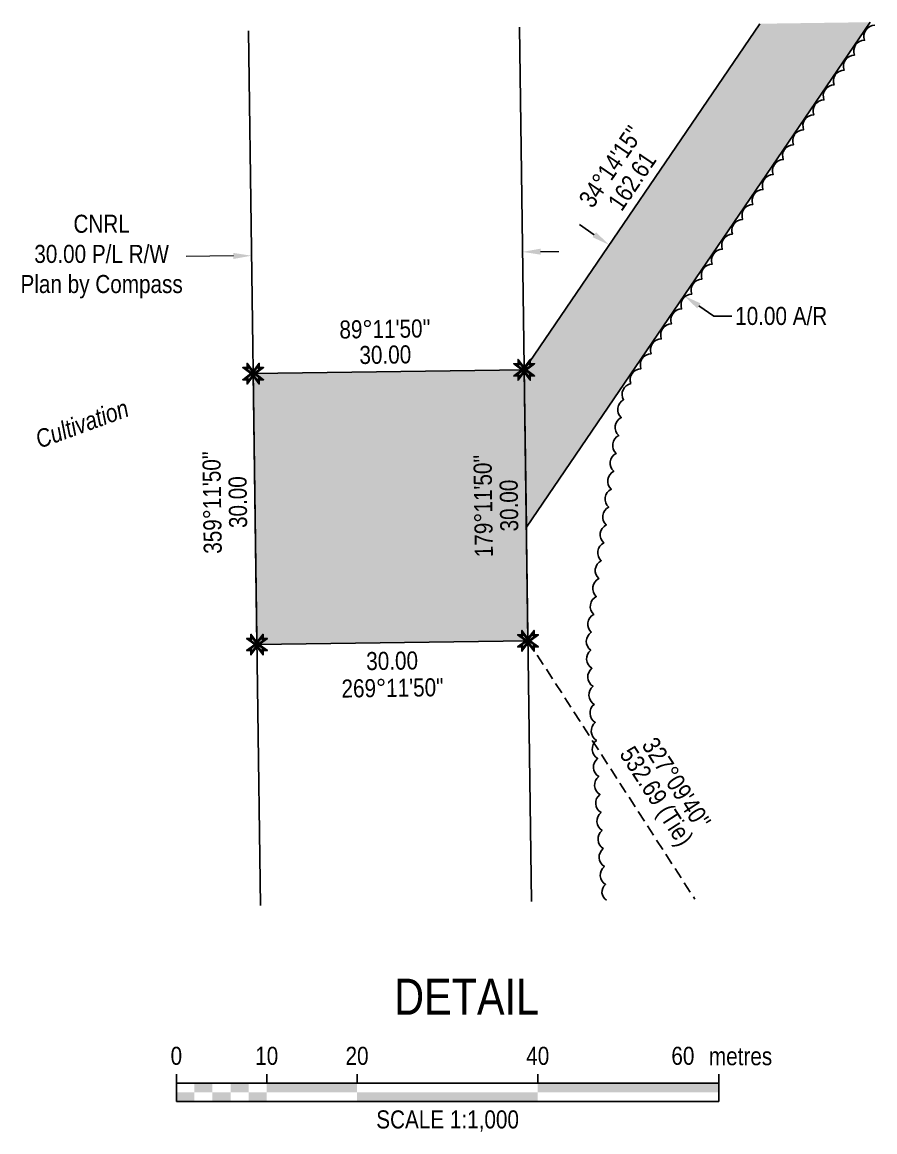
# Model space of a CAD drawing. Extents: x 342793 to 344772, y 6130186 to 6132169.
# Drawn here: x 344033 to 344505, y 6130415 to 6131029 of the extents above; entities that cross this region are included whole.
import ezdxf
from ezdxf.enums import TextEntityAlignment as Align

# ---------------------------------------------------------------- set-up
doc = ezdxf.new("R2010")
doc.units = 0
doc.header["$LTSCALE"] = 5
doc.header["$PDSIZE"] = 0.5
doc.linetypes.add('0', pattern=[1, 1, 0])
doc.linetypes.add('foc-TIELINE', pattern=[1.875, 1.25, -0.625])
doc.layers.get('Defpoints').update_dxf_attribs({"color": 9})
for name, color, linetype in [('C-RW', 13, 'Continuous'), ('DETAIL-T', 7, 'Continuous'), ('L-BD', 7, 'Continuous'), ('L-BD1', 253, 'Continuous'), ('L-MON', 1, 'Continuous'), ('L-TIE', 7, 'foc-TIELINE'), ('P-PROPOSED', 10, 'Continuous'), ('P-PROPOSED-H', 21, 'Continuous'), ('P-TXT', 4, 'Continuous'), ('T-BUSH', 110, '0')]:
    doc.layers.add(name, color=color, linetype=linetype)
doc.layers.add('C-RW-T', color=13, linetype='Continuous', lineweight=9)
doc.layers.add('T-TEXT', color=48, linetype='Continuous', lineweight=18)
doc.styles.add('80', font='ARIALN.TTF', dxfattribs={"height": 10})
doc.styles.add('80CG', font='ARIALN.TTF', dxfattribs={"height": 10})
doc.styles.add('80L', font='ARIALN.TTF', dxfattribs={"height": 10})
doc.styles.add('80LS', font='ARIALNI.TTF', dxfattribs={"height": 10})
doc.dimstyles.new('Compass 5 000', dxfattribs={"dimscale": 5, "dimtxt": 9, "dimasz": 2, "dimexe": 0.2, "dimexo": 0.0625, "dimgap": 0.5, "dimtad": 0, "dimtih": 1, "dimtoh": 1, "dimzin": 0, "dimdsep": 46, "dimtxsty": '80CG', "dimcen": 0.1, "dimse1": 1, "dimse2": 1, "dimclrd": 256, "dimclrt": 256, "dimaunit": 1, "dimadec": 4, "dimazin": 0, "dimtfac": 0.06, "dimtofl": 0, "dimtmove": 0, "dimatfit": 1, "dimfxl": 0.2, "dimtolj": 1, "dimtzin": 0, "dimlwd": -1, "dimarcsym": 0})

# ---------------------------------------------------------------- blocks, each defined once
blk = doc.blocks.new('*D670')
at = {"layer": 'C-RW-T', "transparency": 16777216}
for p, q in [((344319.77, 6130901.87), (344329.77, 6130902.01)), ((344149.82, 6130899.48), (344123.6, 6130899.12))]:
    blk.add_line(p, q, dxfattribs=at)
at = {"layer": 'C-RW-T', "linetype": 'Continuous', "transparency": 16777216}
for points in [[(344149.8, 6130901.15), (344149.84, 6130897.82), (344159.82, 6130899.62)], [(344319.75, 6130903.53), (344319.79, 6130900.2), (344309.77, 6130901.73)]]:
    blk.add_solid(points, dxfattribs=at)
at = {"layer": 'Defpoints', "color": 0, "linetype": 'Continuous', "transparency": 16777216}
for p in [(344309.53, 6130918.91), (344159.58, 6130916.81), (344159.82, 6130899.62)]:
    blk.add_point(p, dxfattribs=at)
at = {"layer": 'C-RW-T', "linetype": 'Continuous', "transparency": 16777216, "insert": (344076.88, 6130899.12), "char_height": 10, "attachment_point": 5, "style": '80CG'}
blk.add_mtext('\\A1;CNRL\\P30.00 P/L R/W\\PPlan by Compass', dxfattribs=at)
blk = doc.blocks.new('*U296')
at = {"color": 0}
for p, q in [((-150, 0), (-150, 15)), ((-100, 10), (-100, 15)), ((-50, 10), (-50, 15)), ((50, 10), (50, 15)), ((150.24, 0), (150.24, 15)), ((-150, 10), (150.24, 10)), ((-150, 0), (150.24, 0))]:
    blk.add_line(p, q, dxfattribs=at)
for points in [[(-140, 10), (-130, 10), (-140, 5), (-130, 5)], [(-120, 10), (-110, 10), (-120, 5), (-110, 5)], [(-100, 10), (-50, 10), (-100, 5), (-50, 5)], [(50, 10), (150.24, 10), (50, 5), (150.24, 5)], [(-150, 5), (-140, 5), (-150, 0), (-140, 0)], [(-130, 5), (-120, 5), (-130, 0), (-120, 0)], [(-110, 5), (-100, 5), (-110, 0), (-100, 0)], [(-50, 5), (50, 5), (-50, 0), (50, 0)]]:
    blk.add_solid(points, dxfattribs=at)
at = {"color": 0, "style": '80'}
blk.add_text('metres', height=10, dxfattribs=at).set_placement((162.24, 20), align=Align.CENTER)
at = {"color": 0, "char_height": 10, "style": '80'}
for s, insert, attachment_point in [('0', (-150, 30.21), 2), ('10', (-100, 30.21), 2), ('20', (-50, 30.21), 2), ('40', (50, 30.21), 2), ('60', (136.7, 30.22), 3), ('SCALE 1:1,000', (0.12, -5), 2)]:
    blk.add_mtext(s, dxfattribs=dict(at, insert=insert, attachment_point=attachment_point))
blk = doc.blocks.new('TEMP')
h = blk.add_hatch(color=255)
h.dxf.hatch_style = 1
h.paths.add_polyline_path([(0, 0.25), (-0.67, 1.15), (-0.67, 0.67), (-1.15, 0.67), (-0.25, 0), (-1.15, -0.67), (-0.67, -0.67), (-0.67, -1.15), (0, -0.25), (0.67, -1.15), (0.67, -0.67), (1.15, -0.67), (0.25, 0), (1.15, 0.67), (0.67, 0.67), (0.67, 1.15)])
h.paths.add_polyline_path([(0.57, 0.85), (0.57, 0.57), (0.85, 0.57), (0.08, 0), (0.85, -0.57), (0.57, -0.57), (0.57, -0.85), (0, -0.08), (-0.57, -0.85), (-0.57, -0.57), (-0.85, -0.57), (-0.08, 0), (-0.85, 0.57), (-0.57, 0.57), (-0.57, 0.85), (0, 0.08)], flags=16)
h = blk.add_hatch(color=1)
h.dxf.hatch_style = 1
h.paths.add_polyline_path([(0, 0.08), (-0.57, 0.85), (-0.57, 0.57), (-0.85, 0.57), (-0.08, 0), (-0.85, -0.57), (-0.57, -0.57), (-0.57, -0.85), (0, -0.08), (0.57, -0.85), (0.57, -0.57), (0.85, -0.57), (0.08, 0), (0.85, 0.57), (0.57, 0.57), (0.57, 0.85)])
at = {"color": 1}
for p, q in [((-0.08, 0), (0.08, 0)), ((0, 0.08), (0, -0.08))]:
    blk.add_line(p, q, dxfattribs=at)
at = {"color": 255, "flags": 128}
blk.add_lwpolyline([(-0.25, 0), (-1.15, 0.67), (-0.67, 0.67), (-0.67, 1.15), (0, 0.25), (0.67, 1.15), (0.67, 0.67), (1.15, 0.67), (0.25, 0), (1.15, -0.67), (0.67, -0.67), (0.67, -1.15), (0, -0.25), (-0.67, -1.15), (-0.67, -0.67), (-1.15, -0.67)], close=True, dxfattribs=at)
at = {"color": 1, "flags": 128}
blk.add_lwpolyline([(-0.08, 0), (-0.85, 0.57), (-0.57, 0.57), (-0.57, 0.85), (0, 0.08), (0.57, 0.85), (0.57, 0.57), (0.85, 0.57), (0.08, 0), (0.85, -0.57), (0.57, -0.57), (0.57, -0.85), (0, -0.08), (-0.57, -0.85), (-0.57, -0.57), (-0.85, -0.57)], close=True, dxfattribs=at)
blk = doc.blocks.new('*D678')
at = {"layer": 'Defpoints', "color": 0, "transparency": 16777216}
for p in [(344389.77, 6130952.64), (344431.09, 6130924.52), (344399.08, 6130877.47)]:
    blk.add_point(p, dxfattribs=at)
at = {"layer": 'P-TXT', "transparency": 16777216}
for p, q in [((344349.48, 6130911.22), (344341.22, 6130916.85)), ((344407.35, 6130871.85), (344415.61, 6130866.22)), ((344415.61, 6130866.22), (344425.61, 6130866.22))]:
    blk.add_line(p, q, dxfattribs=at)
for points in [[(344350.42, 6130912.6), (344348.55, 6130909.85), (344357.75, 6130905.6)], [(344408.28, 6130873.23), (344406.41, 6130870.47), (344399.08, 6130877.47)]]:
    blk.add_solid(points, dxfattribs=at)
at = {"layer": 'P-TXT', "transparency": 16777216, "insert": (344452.89, 6130866.22), "char_height": 10, "attachment_point": 5, "style": '80CG'}
blk.add_mtext('\\A1;10.00 A/R', dxfattribs=at)

msp = doc.modelspace()

# ---------------------------------------------------------------- hatches: boundary and pattern name
at = {"layer": 'P-PROPOSED-H'}
h = msp.add_hatch(color=256, dxfattribs=at)
h.dxf.hatch_style = 1
h.paths.add_polyline_path([(344502.11, 6131028.869), (344441.061, 6131028.013), (344310.686, 6130836.438), (344311.906, 6130749.38)])
h = msp.add_hatch(color=256, dxfattribs=at)
h.dxf.hatch_style = 1
h.paths.add_polyline_path([(344160.734, 6130834.337), (344310.686, 6130836.438), (344312.788, 6130686.486), (344162.835, 6130684.384)])

# ---------------------------------------------------------------- linework, layer by layer
at = {"layer": 'C-RW', "flags": 128}
for points in [[(344164.858, 6130540.05), (344158.075, 6131024.047)], [(344308.027, 6131026.149), (344314.81, 6130542.152)]]:
    msp.add_lwpolyline(points, dxfattribs=at)
at = {"layer": 'L-TIE'}
msp.add_line((344312.788, 6130686.486), (344405.125, 6130543.418), dxfattribs=at)
at = {"layer": 'P-PROPOSED', "flags": 128}
msp.add_lwpolyline([(344502.11, 6131028.869), (344311.906, 6130749.38), (344310.686, 6130836.438), (344441.061, 6131028.013)], dxfattribs=at)
msp.add_lwpolyline([(344160.734, 6130834.337), (344310.686, 6130836.438), (344312.788, 6130686.486), (344162.835, 6130684.384)], close=True, dxfattribs=at)
at = {"layer": 'T-BUSH', "linetype": 'Continuous', "flags": 128}
msp.add_lwpolyline([(344504.679, 6131027.183, 0.5205671), (344499.054, 6131018.918, 0.5205671), (344493.429, 6131010.652, 0.5205671), (344487.804, 6131002.387, 0.5205671), (344482.179, 6130994.121, 0.5205671), (344476.554, 6130985.856, 0.5205671), (344470.929, 6130977.591, 0.5205671), (344465.304, 6130969.325, 0.5205671), (344459.679, 6130961.06, 0.5205671), (344454.054, 6130952.795, 0.5205671), (344448.43, 6130944.529, 0.5205671), (344442.805, 6130936.264, 0.5205671), (344437.18, 6130927.999, 0.5205671), (344431.555, 6130919.733, 0.5205671), (344425.93, 6130911.468, 0.5205671), (344420.305, 6130903.202, 0.5205671), (344414.68, 6130894.937, 0.5205671), (344409.055, 6130886.672, 0.5205671), (344403.43, 6130878.406, 0.5205671), (344397.805, 6130870.141, 0.5205671), (344392.18, 6130861.876, 0.5205671), (344386.555, 6130853.61, 0.5205671), (344380.93, 6130845.345, 0.5205671), (344375.305, 6130837.08, 0.5205671), (344369.68, 6130828.814, 0.5205671), (344365.722, 6130819.906, 0.5205671), (344364.343, 6130810.004, 0.5205671), (344362.963, 6130800.102, 0.5205671), (344361.584, 6130790.2, 0.5205671), (344360.205, 6130780.298, 0.5205671), (344358.826, 6130770.395, 0.5205671), (344357.446, 6130760.493, 0.5205671), (344356.067, 6130750.591, 0.5205671), (344354.688, 6130740.689, 0.5205671), (344353.309, 6130730.787, 0.5205671), (344351.929, 6130720.884, 0.5205671), (344350.55, 6130710.982, 0.5205671), (344349.171, 6130701.08, 0.5205671), (344347.792, 6130691.178, 0.5205671), (344347.519, 6130681.234, 0.5205671), (344348.148, 6130671.256, 0.5205671), (344348.778, 6130661.278, 0.5205671), (344349.408, 6130651.3, 0.5205671), (344350.037, 6130641.322, 0.5205671), (344350.667, 6130631.344, 0.5205671), (344351.297, 6130621.366, 0.5205671), (344351.927, 6130611.388, 0.5205671), (344352.556, 6130601.41, 0.5205671), (344353.186, 6130591.432, 0.5205671), (344353.816, 6130581.454, 0.5205671), (344354.446, 6130571.476, 0.5205671), (344355.075, 6130561.498, 0.5205671), (344355.705, 6130551.52, 0.5205671), (344356.25, 6130542.88, 0.5205671)], format="xyb", dxfattribs=at)

# ---------------------------------------------------------------- block references
at = {"layer": 'DETAIL-T', "linetype": 'Continuous', "xscale": 0.99978011, "yscale": 0.99978011, "zscale": 0.99978011}
msp.add_blockref('*U296', (344268.191, 6130431.566), dxfattribs=at)
at = {"layer": 'L-MON', "color": 3, "linetype": 'Continuous', "xscale": 4.998900549999997, "yscale": 4.998900549999997, "zscale": 4.998900549999997}
for p in [(344160.734, 6130834.337), (344310.686, 6130836.438), (344312.788, 6130686.486), (344162.835, 6130684.384)]:
    msp.add_blockref('TEMP', p, dxfattribs=at)

# ---------------------------------------------------------------- texts
at = {"layer": 'DETAIL-T', "color": 3, "insert": (344278.848, 6130489.501), "char_height": 19.9956, "width": 223.8088, "attachment_point": 5, "style": '80CG'}
msp.add_mtext('DETAIL', dxfattribs=at)
at = {"layer": 'L-BD', "style": '80L'}
for s, height, rotation, p in [("34°14'15''", 9.9978, 55.763, (344358.557, 6130948.985)), ('162.61', 9.9978, 55.763, (344370.335, 6130940.97)), ("179°11'50''", 9.9978, 90.803, (344287.994, 6130761.13)), ('30.00', 9.9978, 90.803, (344302.24, 6130761.329)), ("327°09'40''", 10, 302.8385, (344394.956, 6130607.611)), ('532.69 (Tie)', 10, 302.8385, (344382.983, 6130599.884))]:
    msp.add_text(s, height=height, rotation=rotation, dxfattribs=at).set_placement(p, align=Align.MIDDLE)
at = {"layer": 'L-BD1', "style": '80L'}
for s, rotation, p in [("89°11'50''", 0.803, (344233.639, 6130859.106)), ('30.00', 0.803, (344233.839, 6130844.86)), ("359°11'50''", 90.803, (344137.986, 6130763.024)), ('30.00', 90.803, (344152.231, 6130763.224)), ('30.00', 0.803, (344237.607, 6130675.434)), ('269°11\'50"', 0.803, (344237.817, 6130660.438))]:
    msp.add_text(s, height=9.9978, rotation=rotation, dxfattribs=at).set_placement(p, align=Align.MIDDLE)
at = {"layer": 'T-TEXT', "style": '80LS'}
msp.add_text('Cultivation', height=9.9978, rotation=20, dxfattribs=at).set_placement((344065.99, 6130806.642), align=Align.MIDDLE_CENTER)

# ---------------------------------------------------------------- dimensions: what is measured, and where the dimension line sits
at = {"layer": 'C-RW-T', "linetype": 'Continuous'}
dim = msp.add_linear_dim(base=(344159.819, 6130899.623), p1=(344309.53, 6130918.907), p2=(344159.578, 6130916.805), angle=180.802986, text='CNRL\\P30.00 P/L R/W\\PPlan by Compass', dimstyle='Compass 5 000', dxfattribs=at)
dim.commit()
dim.dimension.update_dxf_attribs({"geometry": '*D670', "text_midpoint": (344076.875, 6130899.116), "dimtype": 161})
at = {"layer": 'P-TXT'}
dim = msp.add_linear_dim(base=(344399.079, 6130877.474), p1=(344389.767, 6130952.641), p2=(344431.094, 6130924.517), angle=325.763035, text='10.00 A/R', dimstyle='Compass 5 000', dxfattribs=at)
dim.commit()
dim.dimension.update_dxf_attribs({"geometry": '*D678', "text_midpoint": (344452.895, 6130866.221), "dimtype": 161})

doc.saveas('drawing.dxf')
